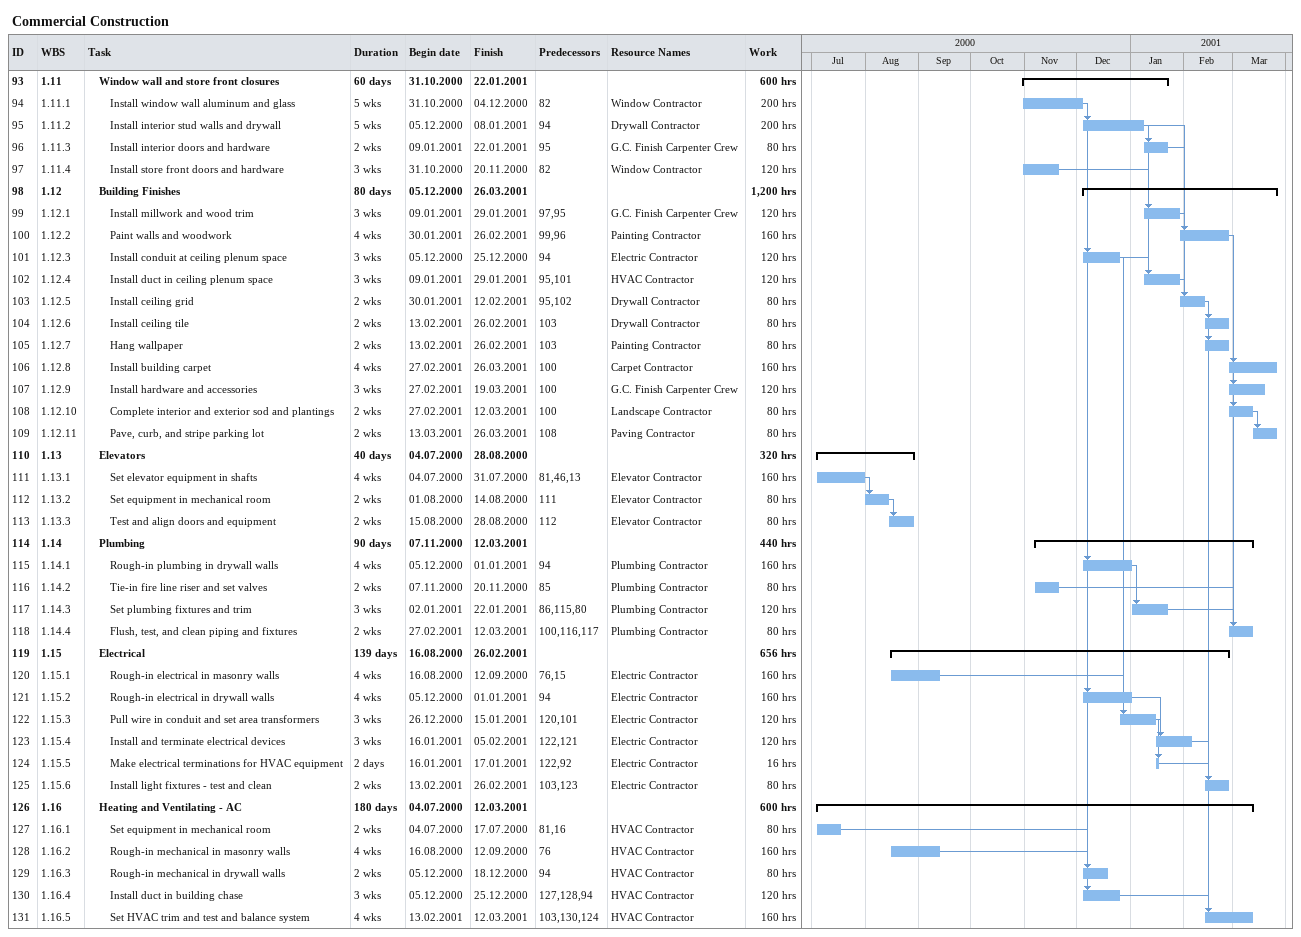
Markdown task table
Commercial Construction

| ID | WBS | Task | Duration | Start | Finish | Predecessors | Resources | Work (h) |
|---|---|---|---|---|---|---|---|---|
| 93 | 1.11 | **Window wall and store front closures** | 60d | 2000-10-31 | 2001-01-22 |  |  | 600 |
| 94 | 1.11.1 | Install window wall aluminum and glass | 5w | 2000-10-31 | 2000-12-04 | 82 | Window Contractor | 200 |
| 95 | 1.11.2 | Install interior stud walls and drywall | 5w | 2000-12-05 | 2001-01-08 | 94 | Drywall Contractor | 200 |
| 96 | 1.11.3 | Install interior doors and hardware | 2w | 2001-01-09 | 2001-01-22 | 95 | G.C. Finish Carpenter Crew | 80 |
| 97 | 1.11.4 | Install store front doors and hardware | 3w | 2000-10-31 | 2000-11-20 | 82 | Window Contractor | 120 |
| 98 | 1.12 | **Building Finishes** | 80d | 2000-12-05 | 2001-03-26 |  |  | 1200 |
| 99 | 1.12.1 | Install millwork and wood trim | 3w | 2001-01-09 | 2001-01-29 | 97, 95 | G.C. Finish Carpenter Crew | 120 |
| 100 | 1.12.2 | Paint walls and woodwork | 4w | 2001-01-30 | 2001-02-26 | 99, 96 | Painting Contractor | 160 |
| 101 | 1.12.3 | Install conduit at ceiling plenum space | 3w | 2000-12-05 | 2000-12-25 | 94 | Electric Contractor | 120 |
| 102 | 1.12.4 | Install duct in ceiling plenum space | 3w | 2001-01-09 | 2001-01-29 | 95, 101 | HVAC Contractor | 120 |
| 103 | 1.12.5 | Install ceiling grid | 2w | 2001-01-30 | 2001-02-12 | 95, 102 | Drywall Contractor | 80 |
| 104 | 1.12.6 | Install ceiling tile | 2w | 2001-02-13 | 2001-02-26 | 103 | Drywall Contractor | 80 |
| 105 | 1.12.7 | Hang wallpaper | 2w | 2001-02-13 | 2001-02-26 | 103 | Painting Contractor | 80 |
| 106 | 1.12.8 | Install building carpet | 4w | 2001-02-27 | 2001-03-26 | 100 | Carpet Contractor | 160 |
| 107 | 1.12.9 | Install hardware and accessories | 3w | 2001-02-27 | 2001-03-19 | 100 | G.C. Finish Carpenter Crew | 120 |
| 108 | 1.12.10 | Complete interior and exterior sod and plantings | 2w | 2001-02-27 | 2001-03-12 | 100 | Landscape Contractor | 80 |
| 109 | 1.12.11 | Pave, curb, and stripe parking lot | 2w | 2001-03-13 | 2001-03-26 | 108 | Paving Contractor | 80 |
| 110 | 1.13 | **Elevators** | 40d | 2000-07-04 | 2000-08-28 |  |  | 320 |
| 111 | 1.13.1 | Set elevator equipment in shafts | 4w | 2000-07-04 | 2000-07-31 | 81, 46, 13 | Elevator Contractor | 160 |
| 112 | 1.13.2 | Set equipment in mechanical room | 2w | 2000-08-01 | 2000-08-14 | 111 | Elevator Contractor | 80 |
| 113 | 1.13.3 | Test and align doors and equipment | 2w | 2000-08-15 | 2000-08-28 | 112 | Elevator Contractor | 80 |
| 114 | 1.14 | **Plumbing** | 90d | 2000-11-07 | 2001-03-12 |  |  | 440 |
| 115 | 1.14.1 | Rough-in plumbing in drywall walls | 4w | 2000-12-05 | 2001-01-01 | 94 | Plumbing Contractor | 160 |
| 116 | 1.14.2 | Tie-in fire line riser and set valves | 2w | 2000-11-07 | 2000-11-20 | 85 | Plumbing Contractor | 80 |
| 117 | 1.14.3 | Set plumbing fixtures and trim | 3w | 2001-01-02 | 2001-01-22 | 86, 115, 80 | Plumbing Contractor | 120 |
| 118 | 1.14.4 | Flush, test, and clean piping and fixtures | 2w | 2001-02-27 | 2001-03-12 | 100, 116, 117 | Plumbing Contractor | 80 |
| 119 | 1.15 | **Electrical** | 139d | 2000-08-16 | 2001-02-26 |  |  | 656 |
| 120 | 1.15.1 | Rough-in electrical in masonry walls | 4w | 2000-08-16 | 2000-09-12 | 76, 15 | Electric Contractor | 160 |
| 121 | 1.15.2 | Rough-in electrical in drywall walls | 4w | 2000-12-05 | 2001-01-01 | 94 | Electric Contractor | 160 |
| 122 | 1.15.3 | Pull wire in conduit and set area transformers | 3w | 2000-12-26 | 2001-01-15 | 120, 101 | Electric Contractor | 120 |
| 123 | 1.15.4 | Install and terminate electrical devices | 3w | 2001-01-16 | 2001-02-05 | 122, 121 | Electric Contractor | 120 |
| 124 | 1.15.5 | Make electrical terminations for HVAC equipment | 2d | 2001-01-16 | 2001-01-17 | 122, 92 | Electric Contractor | 16 |
| 125 | 1.15.6 | Install light fixtures - test and clean | 2w | 2001-02-13 | 2001-02-26 | 103, 123 | Electric Contractor | 80 |
| 126 | 1.16 | **Heating and Ventilating - AC** | 180d | 2000-07-04 | 2001-03-12 |  |  | 600 |
| 127 | 1.16.1 | Set equipment in mechanical room | 2w | 2000-07-04 | 2000-07-17 | 81, 16 | HVAC Contractor | 80 |
| 128 | 1.16.2 | Rough-in mechanical in masonry walls | 4w | 2000-08-16 | 2000-09-12 | 76 | HVAC Contractor | 160 |
| 129 | 1.16.3 | Rough-in mechanical in drywall walls | 2w | 2000-12-05 | 2000-12-18 | 94 | HVAC Contractor | 80 |
| 130 | 1.16.4 | Install duct in building chase | 3w | 2000-12-05 | 2000-12-25 | 127, 128, 94 | HVAC Contractor | 120 |
| 131 | 1.16.5 | Set HVAC trim and test and balance system | 4w | 2001-02-13 | 2001-03-12 | 103, 130, 124 | HVAC Contractor | 160 |
